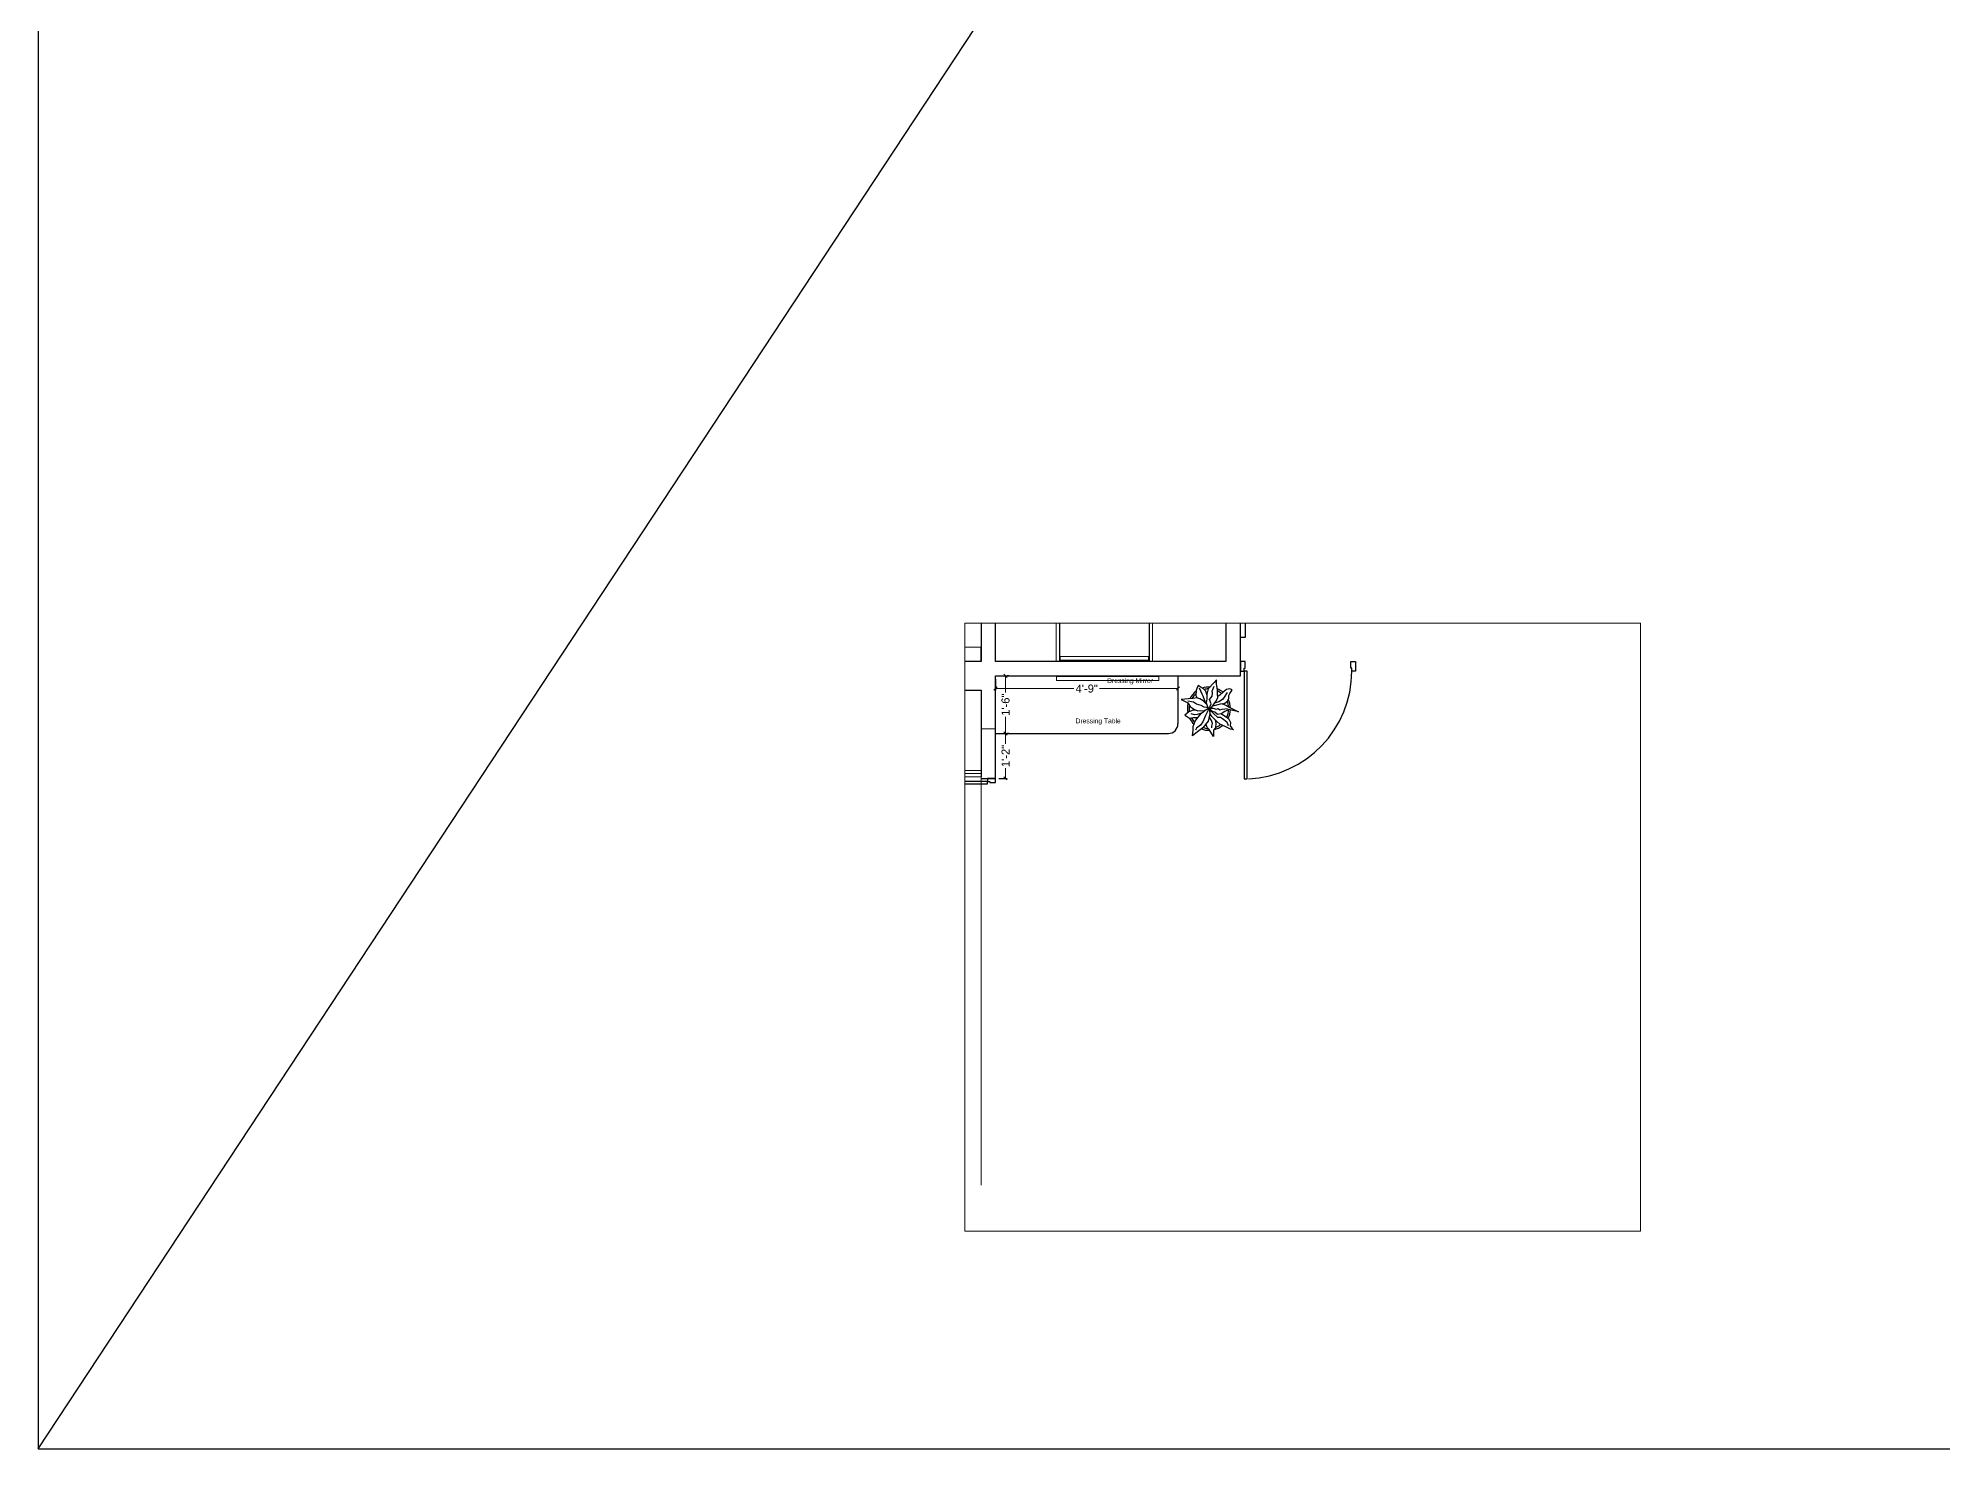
# Model space of a CAD drawing. Header units: millimetres. Extents: x 56222 to 3066687, y -650199 to -121287.
# Drawn here: x 128333 to 128928, y -184444 to -184004 of the extents above; entities that cross this region are included whole.
import ezdxf

# ---------------------------------------------------------------- set-up
doc = ezdxf.new("R2010")
doc.units = ezdxf.units.MM
doc.header["$MEASUREMENT"] = 0
doc.header["$PDMODE"] = 35
doc.layers.get('Defpoints').update_dxf_attribs({"color": 220})
doc.layers.add('AR DOOR', color=40, linetype='Continuous')
doc.layers.add('AR ELE-5', color=134, linetype='Continuous')
for name, color, linetype, lineweight in [('dim05', 1, 'Continuous', 13), ('Electrical', 84, 'Continuous', 30), ('ELEVATION', 250, 'Continuous', 9), ('ELEVATION ( SPIRAL STAIR )', 250, 'Continuous', 9), ('FIRST FLOOR', 7, 'Continuous', 9), ('FIRST FLOOR_( PLine )_', 251, 'Continuous', 30), ('FURNITURE', 32, 'Continuous', 9), ('TILE', 14, 'Continuous', 9), ('wall', 7, 'Continuous', 30)]:
    doc.layers.add(name, color=color, linetype=linetype, lineweight=lineweight)
doc.styles.add('Arial', font='arial.ttf')
doc.styles.get("Standard").update_dxf_attribs({"font": 'arial.ttf', "height": 6})
doc.dimstyles.new('ISO-25', dxfattribs={"dimtxt": 2.5, "dimasz": 1, "dimexe": 0.5, "dimexo": 1, "dimtad": 0, "dimdec": 1, "dimlunit": 4, "dimtxsty": 'Standard', "dimblk": 'OBLIQUE', "dimcen": 2.5, "dimclrd": 1, "dimclre": 1, "dimclrt": 5, "dimadec": 0, "dimazin": 0, "dimtfac": 1, "dimtdec": 1, "dimtmove": 0, "dimatfit": 3, "dimfxl": 1, "dimlwd": -1, "dimarcsym": 0})

# ---------------------------------------------------------------- blocks, each defined once
blk = doc.blocks.new('*U18')
for points in [[(0, 0), (0, 1120), (-30, 1120), (-30, 0)], [(40, 0), (0, 0), (0, -30), (-10, -30), (-10, -100), (40, -100)], [(-1160, 0), (-1120, 0), (-1120, -30), (-1110, -30), (-1110, -100), (-1160, -100)]]:
    blk.add_lwpolyline(points, close=True)
at = {"layer": 'AR ELE-5', "linetype": 'ByBlock', "ltscale": 15}
blk.add_arc((2, -1), 1122, 92.373, 179.9653, dxfattribs=at)
blk = doc.blocks.new('ARPLS010')
at = {"linetype": 'ByBlock'}
for p, q in [((-0.278, 0.467), (-0.295, 0.42)), ((-0.248, 0.54), (-0.278, 0.467)), ((-0.182, 0.493), (-0.248, 0.54)), ((-0.222, 0.484), (-0.164, 0.347)), ((-0.125, 0.459), (-0.182, 0.493)), ((-0.072, 0.404), (-0.125, 0.459)), ((-0.013, 0.459), (-0.044, 0.336)), ((0.121, 0.605), (-0.013, 0.459)), ((0.077, 0.412), (0.091, 0.447)), ((0.091, 0.447), (0.125, 0.522)), ((0.179, 0.666), (0.121, 0.605)), ((0.174, 0.573), (0.179, 0.666)), ((0.2, 0.432), (0.174, 0.573)), ((0.484, 0.459), (0.409, 0.44)), ((0.542, 0.434), (0.484, 0.459)), ((-0.469, 0.226), (-0.643, 0.216)), ((-0.643, 0.216), (-0.485, 0.134)), ((-0.359, 0.148), (-0.49, 0.172)), ((-0.485, 0.134), (-0.433, 0.051)), ((-0.362, 0.24), (-0.469, 0.226)), ((-0.433, 0.051), (-0.349, -0.011)), ((-0.278, 0.254), (-0.362, 0.24)), ((-0.287, 0.106), (-0.359, 0.148)), ((-0.295, 0.42), (-0.302, 0.309)), ((-0.302, 0.309), (-0.276, 0.258)), ((-0.18, 0.073), (-0.287, 0.106)), ((-0.21, 0.227), (-0.278, 0.254)), ((-0.132, 0.18), (-0.21, 0.227)), ((-0.111, 0.036), (-0.18, 0.073)), ((-0.164, 0.347), (-0.139, 0.295)), ((-0.139, 0.295), (-0.08, 0.131)), ((-0.063, 0.111), (-0.132, 0.18)), ((-0.013, 0.022), (-0.111, 0.036)), ((-0.084, -0.034), (0.007, 0.018)), ((0.003, 0.011), (-0.076, -0.16)), ((-0.038, 0.302), (-0.072, 0.404)), ((-0.049, 0.232), (-0.065, 0.135)), ((-0.065, 0.135), (-0.024, 0.018)), ((-0.044, 0.336), (-0.049, 0.232)), ((-0.024, 0.018), (0.009, 0.005)), ((0.006, -0.002), (0.068, 0.032)), ((0.007, 0.018), (0.02, -0.121)), ((0.009, 0.005), (0.056, 0.114)), ((0.015, 0.209), (0.08, 0.288)), ((0.056, 0.114), (0.015, 0.209)), ((0.017, -0.002), (0.091, 0.009)), ((0.068, 0.032), (0.16, 0.165)), ((0.082, 0.358), (0.077, 0.412)), ((0.08, 0.288), (0.082, 0.358)), ((0.088, 0.065), (0.187, 0.091)), ((0.091, 0.009), (0.173, -0.011)), ((0.227, 0.157), (0.132, 0.131)), ((0.16, 0.165), (0.204, 0.254)), ((0.173, -0.011), (0.212, 0.004)), ((0.187, 0.091), (0.297, 0.116)), ((0.203, 0.352), (0.2, 0.432)), ((0.204, 0.254), (0.203, 0.352)), ((0.212, 0.004), (0.252, -0.03)), ((0.252, 0.313), (0.216, 0.287)), ((0.318, 0.213), (0.227, 0.157)), ((0.33, 0.38), (0.252, 0.313)), ((0.297, 0.116), (0.408, 0.071)), ((0.309, 0.109), (0.368, 0.128)), ((0.309, -0.01), (0.43, 0.006)), ((0.356, 0.269), (0.318, 0.213)), ((0.409, 0.44), (0.33, 0.38)), ((0.425, 0.373), (0.356, 0.269)), ((0.368, 0.128), (0.432, 0.176)), ((0.408, 0.071), (0.482, 0.024)), ((0.432, 0.176), (0.459, 0.236)), ((0.459, 0.303), (0.485, 0.354)), ((0.459, 0.236), (0.459, 0.303)), ((0.482, 0.024), (0.689, -0.072)), ((0.485, 0.354), (0.533, 0.42)), ((0.533, 0.42), (0.542, 0.434)), ((-0.464, -0.073), (-0.558, -0.152)), ((-0.558, -0.152), (-0.517, -0.172)), ((-0.517, -0.172), (-0.447, -0.216)), ((-0.366, -0.036), (-0.464, -0.073)), ((-0.447, -0.216), (-0.363, -0.202)), ((-0.336, -0.142), (-0.413, -0.121)), ((-0.368, -0.496), (-0.363, -0.408)), ((-0.306, -0.033), (-0.366, -0.036)), ((-0.363, -0.202), (-0.263, -0.2)), ((-0.363, -0.408), (-0.318, -0.29)), ((-0.349, -0.011), (-0.256, -0.05)), ((-0.269, -0.135), (-0.336, -0.142)), ((-0.318, -0.29), (-0.259, -0.2)), ((-0.199, -0.38), (-0.287, -0.45)), ((-0.193, -0.113), (-0.269, -0.135)), ((-0.259, -0.2), (-0.168, -0.1)), ((-0.256, -0.05), (-0.185, -0.038)), ((-0.138, -0.304), (-0.199, -0.38)), ((-0.185, -0.038), (-0.114, -0.046)), ((-0.168, -0.1), (-0.084, -0.034)), ((-0.017, -0.291), (-0.141, -0.446)), ((-0.076, -0.16), (-0.138, -0.304)), ((-0.114, -0.046), (-0.093, -0.036)), ((-0.042, -0.432), (-0.071, -0.352)), ((0.002, -0.48), (-0.042, -0.432)), ((0.02, -0.121), (-0.017, -0.291)), ((0.059, -0.27), (0.005, -0.185)), ((0.01, -0.014), (0.017, -0.002)), ((0.078, -0.064), (0.01, -0.014)), ((0.016, -0.023), (0.116, -0.122)), ((0.07, -0.179), (0.018, -0.1)), ((0.08, -0.342), (0.059, -0.27)), ((0.064, -0.446), (0.066, -0.407)), ((0.066, -0.407), (0.08, -0.342)), ((0.121, -0.239), (0.07, -0.179)), ((0.138, -0.083), (0.078, -0.064)), ((0.116, -0.122), (0.201, -0.195)), ((0.184, -0.299), (0.121, -0.239)), ((0.197, -0.135), (0.138, -0.083)), ((0.141, -0.261), (0.16, -0.336)), ((0.16, -0.336), (0.15, -0.445)), ((0.252, -0.362), (0.184, -0.299)), ((0.283, -0.123), (0.197, -0.135)), ((0.201, -0.195), (0.272, -0.198)), ((0.252, -0.03), (0.309, -0.01)), ((0.376, -0.416), (0.252, -0.362)), ((0.272, -0.198), (0.311, -0.225)), ((0.277, -0.114), (0.357, -0.156)), ((0.37, -0.064), (0.283, -0.123)), ((0.311, -0.225), (0.415, -0.304)), ((0.357, -0.156), (0.455, -0.226)), ((0.462, -0.021), (0.37, -0.064)), ((0.502, -0.472), (0.376, -0.416)), ((0.415, -0.304), (0.447, -0.388)), ((0.455, -0.226), (0.503, -0.317)), ((0.689, -0.072), (0.462, -0.021)), ((0.503, -0.317), (0.494, -0.398)), ((0.494, -0.398), (0.528, -0.452)), ((-0.382, -0.625), (-0.368, -0.496)), ((-0.269, -0.533), (-0.382, -0.625)), ((-0.287, -0.45), (-0.314, -0.498)), ((-0.141, -0.446), (-0.269, -0.533)), ((0.104, -0.646), (0.002, -0.48)), ((0.106, -0.5), (0.104, -0.646)), ((0.15, -0.445), (0.106, -0.5)), ((0.567, -0.494), (0.502, -0.472)), ((0.528, -0.452), (0.567, -0.494))]:
    blk.add_line(p, q, dxfattribs=at)
for radius, start, end in [(0.5, 87.2367, 107.9154), (0.458, 91.6596, 104.0784), (0.5, 49.0791, 67.0324), (0.5, 164.9216, 191.0302), (0.458, 169.9629, 188.6517), (0.5, 126.2799, 152.7042), (0.458, 130.7647, 148.9789), (0.458, 49.8461, 63.9764), (0.458, 5.0517, 21.9108), (0.5, 1.3782, 25.7565), (0.5, 205.1623, 226.3204), (0.458, 207.232, 224.0819), (0.458, 252.8522, 267.711), (0.5, 283.5324, 308.8712), (0.458, 289.266, 306.1107), (0.458, 334.5625, 357.1532), (0.5, 333.6991, 357.5577), (0.5, 249.553, 272.4234)]:
    blk.add_arc((0, 0), radius, start, end, dxfattribs=at)
blk = doc.blocks.new('_Oblique')
at = {"layer": 'wall', "color": 0, "lineweight": -2}
blk.add_line((-0.5, -0.5), (0.5, 0.5), dxfattribs=at)
blk = doc.blocks.new('*D197')
at = {"layer": 'Defpoints', "color": 0, "lineweight": 30, "transparency": 16777216}
for p in [(128632.41, -184220.99), (128635.56, -184220.99), (128632.41, -184234.99)]:
    blk.add_point(p, dxfattribs=at)
at = {"layer": 'dim05', "color": 1, "linetype": 'Continuous', "lineweight": -2, "transparency": 16777216}
for p, q in [((128633.41, -184220.99), (128636.06, -184220.99)), ((128633.41, -184234.99), (128636.06, -184234.99))]:
    blk.add_line(p, q, dxfattribs=at)
at = {"layer": 'dim05', "color": 1, "linetype": 'Continuous', "transparency": 16777216}
for p, q in [((128635.56, -184220.99), (128635.56, -184224.16)), ((128635.56, -184234.99), (128635.56, -184231.82))]:
    blk.add_line(p, q, dxfattribs=at)
at = {"layer": 'dim05', "color": 1, "transparency": 16777216}
for p, rotation in [((128635.56, -184220.99), 90), ((128635.56, -184234.99), 270)]:
    blk.add_blockref('_Oblique', p, dxfattribs=dict(at, rotation=rotation))
at = {"layer": 'dim05', "color": 5, "lineweight": 25, "transparency": 16777216, "insert": (128635.56, -184227.99), "char_height": 2.5, "attachment_point": 5, "rotation": 90, "style": 'Arial'}
blk.add_mtext('1\'-2"', dxfattribs=at)
blk = doc.blocks.new('*D198')
at = {"layer": 'Defpoints', "color": 0, "lineweight": 30, "transparency": 16777216}
for p in [(128635.56, -184202.99), (128635.56, -184202.99), (128635.56, -184220.99)]:
    blk.add_point(p, dxfattribs=at)
at = {"layer": 'dim05', "color": 1, "linetype": 'Continuous', "transparency": 16777216}
for p, q in [((128635.56, -184202.99), (128635.56, -184208.16)), ((128635.56, -184220.99), (128635.56, -184215.82))]:
    blk.add_line(p, q, dxfattribs=at)
at = {"layer": 'dim05', "color": 1, "linetype": 'Continuous', "lineweight": -2, "transparency": 16777216}
for p, q in [((128636.56, -184202.99), (128636.06, -184202.99)), ((128636.56, -184220.99), (128636.06, -184220.99))]:
    blk.add_line(p, q, dxfattribs=at)
at = {"layer": 'dim05', "color": 1, "transparency": 16777216}
for p, rotation in [((128635.56, -184202.99), 90), ((128635.56, -184220.99), 270)]:
    blk.add_blockref('_Oblique', p, dxfattribs=dict(at, rotation=rotation))
at = {"layer": 'dim05', "color": 5, "lineweight": 25, "transparency": 16777216, "insert": (128635.56, -184211.99), "char_height": 2.5, "attachment_point": 5, "rotation": 90, "style": 'Arial'}
blk.add_mtext('1\'-6"', dxfattribs=at)
blk = doc.blocks.new('*D199')
at = {"layer": 'Defpoints', "color": 0, "lineweight": 30, "transparency": 16777216}
for p in [(128632.41, -184202.99), (128689.41, -184202.99), (128689.41, -184206.96)]:
    blk.add_point(p, dxfattribs=at)
at = {"layer": 'dim05', "color": 1, "linetype": 'Continuous', "lineweight": -2, "transparency": 16777216}
for p, q in [((128632.41, -184203.99), (128632.41, -184207.46)), ((128689.41, -184203.99), (128689.41, -184207.46))]:
    blk.add_line(p, q, dxfattribs=at)
at = {"layer": 'dim05', "color": 1, "linetype": 'Continuous', "transparency": 16777216}
for p, q in [((128632.41, -184206.96), (128656.91, -184206.96)), ((128689.41, -184206.96), (128664.91, -184206.96))]:
    blk.add_line(p, q, dxfattribs=at)
at = {"layer": 'dim05', "color": 1, "transparency": 16777216, "rotation": 180}
blk.add_blockref('_Oblique', (128632.41, -184206.96), dxfattribs=at)
at = {"layer": 'dim05', "color": 1, "transparency": 16777216}
blk.add_blockref('_Oblique', (128689.41, -184206.96), dxfattribs=at)
at = {"layer": 'dim05', "color": 5, "lineweight": 25, "transparency": 16777216, "insert": (128660.91, -184206.96), "char_height": 2.5, "attachment_point": 5, "style": 'Arial'}
blk.add_mtext('4\'-9"', dxfattribs=at)

msp = doc.modelspace()

# ---------------------------------------------------------------- linework, layer by layer
msp.add_lwpolyline([(128622.788, -184236.738), (128629.909, -184236.738), (128629.909, -184235.988), (128622.788, -184235.988)])
msp.add_lwpolyline([(128629.909, -184234.988), (128629.909, -184235.988), (128630.659, -184235.988), (128630.659, -184236.238), (128632.409, -184236.238), (128632.409, -184234.988)], close=True)
at = {"layer": 'ELEVATION', "lineweight": 0}
msp.add_lwpolyline([(128622.788, -184376.384), (128622.788, -184186.497), (128833.886, -184186.497), (128833.886, -184376.384)], close=True, dxfattribs=at)
at = {"layer": 'ELEVATION ( SPIRAL STAIR )', "color": 5}
for points in [[(128652.6, -184198.137), (128652.6, -184196.986), (128680.219, -184196.986), (128680.219, -184198.137)], [(128651.45, -184204.388), (128651.45, -184203.238), (128683.409, -184203.238), (128683.409, -184204.388)]]:
    msp.add_lwpolyline(points, close=True, dxfattribs=at)
at = {"layer": 'FIRST FLOOR'}
for p, q in [((128627.909, -184198.488), (128627.909, -184186.497)), ((128632.409, -184198.488), (128632.409, -184186.497)), ((128704.409, -184198.488), (128704.409, -184186.497)), ((128708.909, -184202.988), (128708.909, -184186.497)), ((128627.909, -184198.488), (128622.788, -184198.488)), ((128632.409, -184198.488), (128704.409, -184198.488)), ((128632.409, -184234.988), (128632.409, -184202.988)), ((128632.409, -184202.988), (128708.909, -184202.988)), ((128627.909, -184207.488), (128622.788, -184207.488)), ((128627.909, -184361.988), (128627.909, -184207.488)), ((128632.409, -184219.488), (128627.909, -184219.488))]:
    msp.add_line(p, q, dxfattribs=at)
at = {"layer": 'FIRST FLOOR_( PLine )_'}
for p, q in [((128627.909, -184186.497), (128627.909, -184198.488)), ((128632.409, -184198.488), (128632.409, -184186.497)), ((128704.409, -184186.497), (128704.409, -184198.488)), ((128708.909, -184202.988), (128708.909, -184186.497)), ((128627.909, -184198.488), (128622.788, -184198.488)), ((128704.409, -184198.488), (128632.409, -184198.488)), ((128632.409, -184234.988), (128632.409, -184202.988)), ((128632.409, -184202.988), (128708.909, -184202.988)), ((128622.788, -184207.488), (128627.909, -184207.488)), ((128627.909, -184207.488), (128627.909, -184234.488)), ((128627.909, -184234.988), (128632.409, -184234.988))]:
    msp.add_line(p, q, dxfattribs=at)
at = {"layer": 'FURNITURE'}
for p, q in [((128651.409, -184186.497), (128651.409, -184198.488)), ((128681.409, -184186.497), (128681.409, -184198.488)), ((128627.909, -184232.488), (128622.788, -184232.488)), ((128627.909, -184233.488), (128622.788, -184233.488)), ((128627.909, -184234.488), (128622.788, -184234.488))]:
    msp.add_line(p, q, dxfattribs=at)
at = {"layer": 'FURNITURE', "lineweight": 30}
for p, q in [((128652.409, -184186.497), (128652.409, -184198.488)), ((128680.409, -184186.497), (128680.409, -184198.488)), ((128689.409, -184202.988), (128689.409, -184217.988)), ((128632.409, -184220.988), (128686.409, -184220.988))]:
    msp.add_line(p, q, dxfattribs=at)
msp.add_lwpolyline([(128710.375, -184186.497), (128710.376, -184191.039), (128708.932, -184191.039), (128708.931, -184186.497)], dxfattribs=at)
at = {"layer": 'FURNITURE'}
msp.add_lwpolyline([(128622.788, -184193.988), (128627.815, -184193.988), (128627.815, -184198.488), (128622.788, -184198.488)], dxfattribs=at)
at = {"layer": 'FURNITURE', "lineweight": 30}
msp.add_arc((128686.409, -184217.988), 3, 270, 0, dxfattribs=at)
at = {"layer": 'TILE', "color": 242, "lineweight": 30, "true_color": 0xcd2027}
msp.add_line((128333.367, -184444.332), (129733.325, -182322.254), dxfattribs=at)
msp.add_lwpolyline([(129733.325, -182322.254), (128333.367, -182322.254), (128333.367, -184444.332), (129733.325, -184444.332)], close=True, dxfattribs=at)

# ---------------------------------------------------------------- block references
at = {"xscale": 13.47973786482115, "yscale": 13.47973786482115, "zscale": 13.47973786482115, "rotation": 0.1064490459870132}
msp.add_blockref('ARPLS010', (128699.073, -184213.236), dxfattribs=at)
at = {"layer": 'AR DOOR', "linetype": 'ByBlock', "lineweight": -2, "extrusion": (0, 0, -1), "xscale": -0.02999999999996949, "yscale": 0.02999999999996949, "zscale": -0.02999999999996949, "rotation": 180}
msp.add_blockref('*U18', (-128710.109, -184201.488), dxfattribs=at)

# ---------------------------------------------------------------- texts
at = {"layer": 'Electrical', "color": 240, "true_color": 0xed1f24, "transparency": 33554687}
for s, p in [('Dressing Mirror', (128667.291, -184205.226)), ('Dressing Table', (128657.439, -184217.797))]:
    msp.add_text(s, height=1.5, dxfattribs=at).set_placement(p)

# ---------------------------------------------------------------- dimensions: what is measured, and where the dimension line sits
at = {"layer": 'dim05', "color": 27, "lineweight": 25, "true_color": 0x7d5120}
dim = msp.add_linear_dim(base=(128689.409, -184206.961), p1=(128632.409, -184202.988), p2=(128689.409, -184202.988), dimstyle='ISO-25', override={"dimtxsty": 'Arial'}, dxfattribs=at)
dim.commit()
dim.dimension.update_dxf_attribs({"geometry": '*D199', "text_midpoint": (128660.909, -184206.961)})
for base, p1, p2, picture, middle in [((128635.557, -184202.988), (128635.557, -184220.988), (128635.557, -184202.988), '*D198', (128635.557, -184211.988)), ((128635.557, -184220.988), (128632.409, -184234.988), (128632.409, -184220.988), '*D197', (128635.557, -184227.988))]:
    dim = msp.add_linear_dim(base=base, p1=p1, p2=p2, angle=90, dimstyle='ISO-25', override={"dimtxsty": 'Arial'}, dxfattribs=at)
    dim.commit()
    dim.dimension.update_dxf_attribs({"geometry": picture, "text_midpoint": middle})

doc.saveas('drawing.dxf')
